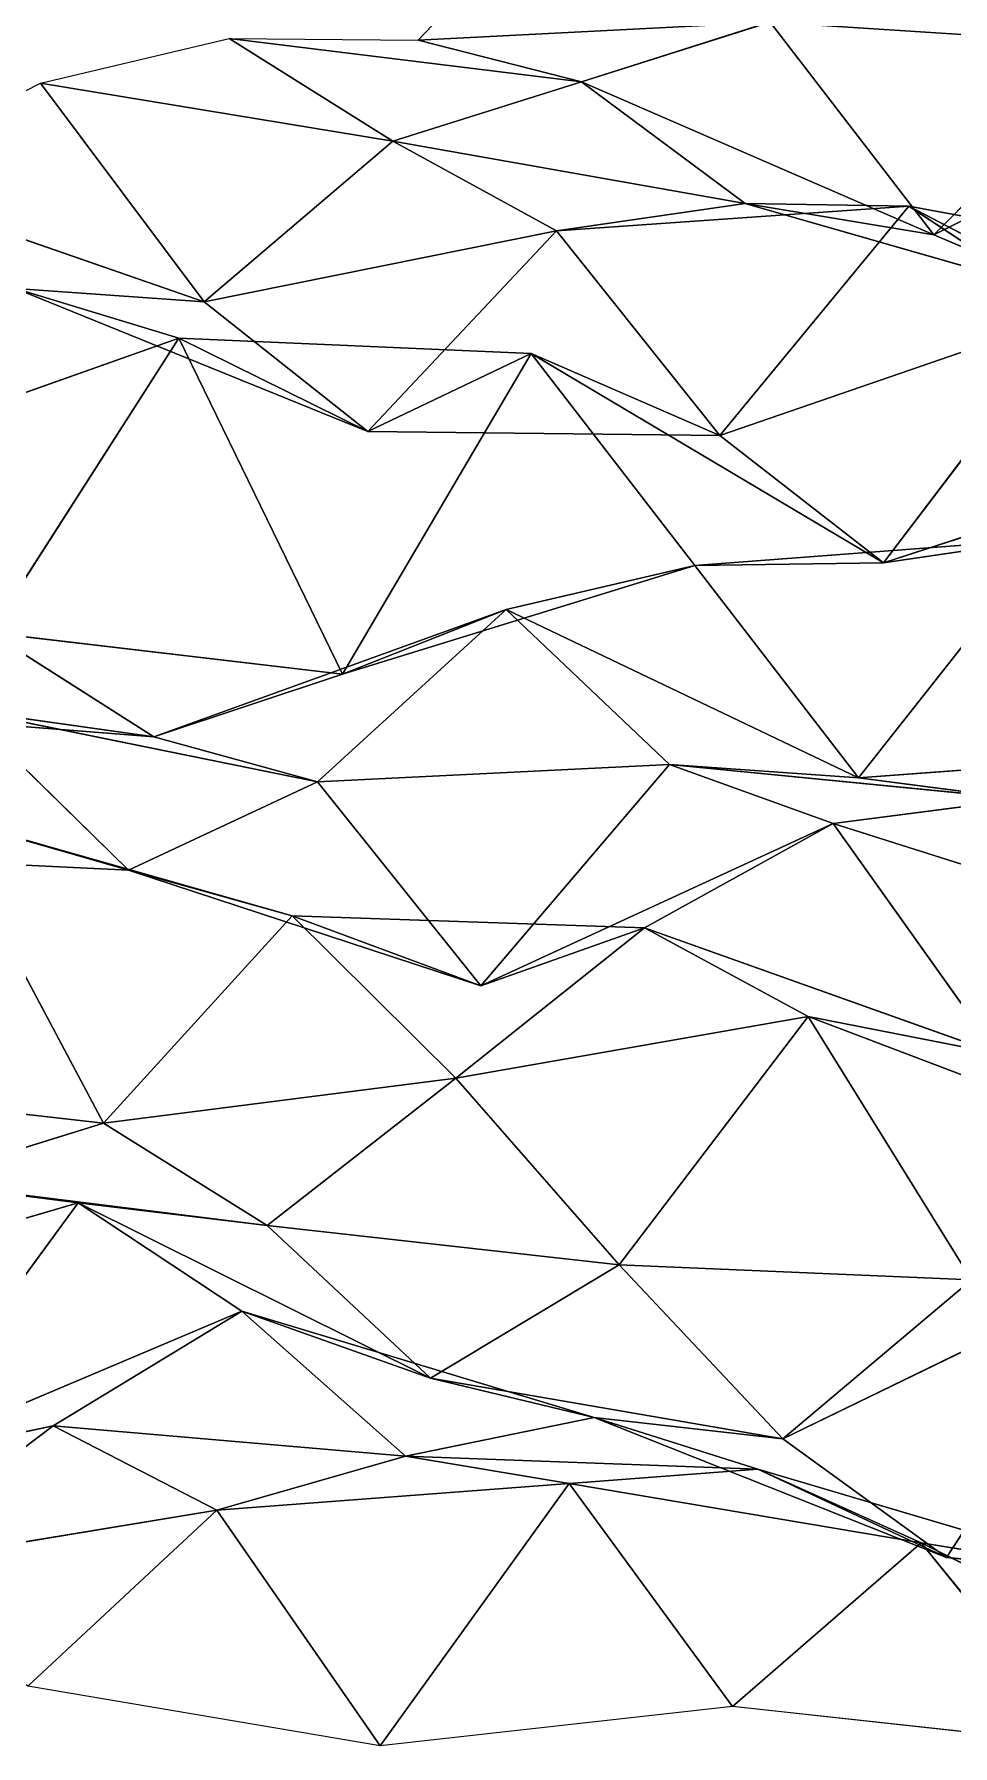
# Model space of a CAD drawing. Header units: metres. Extents: x -3703 to 431, y -1555 to 134.
# Drawn here: x -3502.1 to -3436.8, y -1547 to -1425.4 of the extents above; entities that cross this region are included whole.
import ezdxf

# ---------------------------------------------------------------- set-up
doc = ezdxf.new("R2010")
doc.units = ezdxf.units.M

msp = doc.modelspace()

# ---------------------------------------------------------------- linework, layer by layer
for p, q in [((-3474.8499, -1425.8373, -7260.7534), (-3461.4336, -1411.7997, -7236.3965)), ((-3449.806, -1424.5448, -7273.8735), (-3474.8499, -1425.8373, -7260.7534)), ((-3474.8499, -1425.8373, -7260.7534), (-3449.806, -1424.5448, -7273.8735)), ((-3449.806, -1424.5448, -7273.8735), (-3463.2224, -1428.7964, -7300.4185)), ((-3463.2224, -1428.7964, -7300.4185), (-3449.806, -1424.5448, -7273.8735)), ((-3449.806, -1424.5448, -7273.8735), (-3438.1785, -1439.6652, -7310.8193)), ((-3438.1785, -1439.6652, -7310.8193), (-3449.806, -1424.5448, -7273.8735)), ((-3501.6829, -1428.8934, -7315.0605), (-3488.2664, -1425.7279, -7288.2734)), ((-3463.2224, -1428.7964, -7300.4185), (-3488.2664, -1425.7279, -7288.2734)), ((-3488.2664, -1425.7279, -7288.2734), (-3474.8499, -1425.8373, -7260.7534)), ((-3488.2664, -1425.7279, -7288.2734), (-3476.639, -1433.0221, -7326.9688)), ((-3476.639, -1433.0221, -7326.9688), (-3488.2664, -1425.7279, -7288.2734)), ((-3488.2664, -1425.7279, -7288.2734), (-3463.2224, -1428.7964, -7300.4185)), ((-3474.8499, -1425.8373, -7260.7534), (-3463.2224, -1428.7964, -7300.4185)), ((-3463.2224, -1428.7964, -7300.4185), (-3474.8499, -1425.8373, -7260.7534)), ((-3424.762, -1426.1781, -7286.34), (-3438.1785, -1439.6652, -7310.8193)), ((-3438.1785, -1439.6652, -7310.8193), (-3424.762, -1426.1781, -7286.34)), ((-3413.1345, -1427.0862, -7326.4634), (-3438.1785, -1439.6652, -7310.8193)), ((-3438.1785, -1439.6652, -7310.8193), (-3413.1345, -1427.0862, -7326.4634)), ((-3463.2224, -1428.7964, -7300.4185), (-3476.639, -1433.0221, -7326.9688)), ((-3476.639, -1433.0221, -7326.9688), (-3463.2224, -1428.7964, -7300.4185)), ((-3438.1785, -1439.6652, -7310.8193), (-3463.2224, -1428.7964, -7300.4185)), ((-3463.2224, -1428.7964, -7300.4185), (-3451.595, -1437.4337, -7338.8135)), ((-3451.595, -1437.4337, -7338.8135), (-3463.2224, -1428.7964, -7300.4185)), ((-3463.2224, -1428.7964, -7300.4185), (-3438.1785, -1439.6652, -7310.8193)), ((-3515.099, -1435.7372, -7341.026), (-3501.6829, -1428.8934, -7315.0605)), ((-3476.639, -1433.0221, -7326.9688), (-3501.6829, -1428.8934, -7315.0605)), ((-3501.6829, -1428.8934, -7315.0605), (-3490.0552, -1444.4219, -7351.915)), ((-3490.0552, -1444.4219, -7351.915), (-3501.6829, -1428.8934, -7315.0605)), ((-3501.6829, -1428.8934, -7315.0605), (-3476.639, -1433.0221, -7326.9688)), ((-3476.639, -1433.0221, -7326.9688), (-3490.0552, -1444.4219, -7351.915)), ((-3490.0552, -1444.4219, -7351.915), (-3476.639, -1433.0221, -7326.9688)), ((-3451.595, -1437.4337, -7338.8135), (-3476.639, -1433.0221, -7326.9688)), ((-3476.639, -1433.0221, -7326.9688), (-3465.0112, -1439.3788, -7365.874)), ((-3465.0112, -1439.3788, -7365.874), (-3476.639, -1433.0221, -7326.9688)), ((-3476.639, -1433.0221, -7326.9688), (-3451.595, -1437.4337, -7338.8135)), ((-3490.0552, -1444.4219, -7351.915), (-3515.099, -1435.7372, -7341.026)), ((-3515.099, -1435.7372, -7341.026), (-3490.0552, -1444.4219, -7351.915)), ((-3451.595, -1437.4337, -7338.8135), (-3465.0112, -1439.3788, -7365.874)), ((-3465.0112, -1439.3788, -7365.874), (-3451.595, -1437.4337, -7338.8135)), ((-3439.9673, -1437.6282, -7379.0967), (-3465.0112, -1439.3788, -7365.874)), ((-3465.0112, -1439.3788, -7365.874), (-3439.9673, -1437.6282, -7379.0967)), ((-3439.9673, -1437.6282, -7379.0967), (-3453.3838, -1453.9277, -7402.9478)), ((-3453.3838, -1453.9277, -7402.9478), (-3439.9673, -1437.6282, -7379.0967)), ((-3438.1785, -1439.6652, -7310.8193), (-3451.595, -1437.4337, -7338.8135)), ((-3426.551, -1444.627, -7350.036), (-3451.595, -1437.4337, -7338.8135)), ((-3451.595, -1437.4337, -7338.8135), (-3438.1785, -1439.6652, -7310.8193)), ((-3451.595, -1437.4337, -7338.8135), (-3439.9673, -1437.6282, -7379.0967)), ((-3439.9673, -1437.6282, -7379.0967), (-3451.595, -1437.4337, -7338.8135)), ((-3451.595, -1437.4337, -7338.8135), (-3426.551, -1444.627, -7350.036)), ((-3426.551, -1444.627, -7350.036), (-3439.9673, -1437.6282, -7379.0967)), ((-3414.9233, -1442.2554, -7390.893), (-3439.9673, -1437.6282, -7379.0967)), ((-3439.9673, -1437.6282, -7379.0967), (-3426.551, -1444.627, -7350.036)), ((-3439.9673, -1437.6282, -7379.0967), (-3428.3398, -1445.2947, -7417.7095)), ((-3428.3398, -1445.2947, -7417.7095), (-3439.9673, -1437.6282, -7379.0967)), ((-3439.9673, -1437.6282, -7379.0967), (-3414.9233, -1442.2554, -7390.893)), ((-3465.0112, -1439.3788, -7365.874), (-3490.0552, -1444.4219, -7351.915)), ((-3490.0552, -1444.4219, -7351.915), (-3465.0112, -1439.3788, -7365.874)), ((-3465.0112, -1439.3788, -7365.874), (-3478.4277, -1453.632, -7390.1826)), ((-3478.4277, -1453.632, -7390.1826), (-3465.0112, -1439.3788, -7365.874)), ((-3465.0112, -1439.3788, -7365.874), (-3453.3838, -1453.9277, -7402.9478)), ((-3453.3838, -1453.9277, -7402.9478), (-3465.0112, -1439.3788, -7365.874)), ((-3438.1785, -1439.6652, -7310.8193), (-3426.551, -1444.627, -7350.036)), ((-3426.551, -1444.627, -7350.036), (-3438.1785, -1439.6652, -7310.8193)), ((-3490.0552, -1444.4219, -7351.915), (-3503.4717, -1443.4861, -7379.62)), ((-3478.4277, -1453.632, -7390.1826), (-3503.4717, -1443.4861, -7379.62)), ((-3503.4717, -1443.4861, -7379.62), (-3490.0552, -1444.4219, -7351.915)), ((-3503.4717, -1443.4861, -7379.62), (-3491.844, -1447.0203, -7419.1562)), ((-3491.844, -1447.0203, -7419.1562), (-3503.4717, -1443.4861, -7379.62)), ((-3503.4717, -1443.4861, -7379.62), (-3478.4277, -1453.632, -7390.1826)), ((-3490.0552, -1444.4219, -7351.915), (-3478.4277, -1453.632, -7390.1826)), ((-3478.4277, -1453.632, -7390.1826), (-3490.0552, -1444.4219, -7351.915)), ((-3428.3398, -1445.2947, -7417.7095), (-3453.3838, -1453.9277, -7402.9478)), ((-3453.3838, -1453.9277, -7402.9478), (-3428.3398, -1445.2947, -7417.7095)), ((-3428.3398, -1445.2947, -7417.7095), (-3441.756, -1462.974, -7441.2515)), ((-3441.756, -1462.974, -7441.2515), (-3428.3398, -1445.2947, -7417.7095)), ((-3491.844, -1447.0203, -7419.1562), (-3516.888, -1455.8722, -7404.3457)), ((-3516.888, -1455.8722, -7404.3457), (-3491.844, -1447.0203, -7419.1562)), ((-3491.844, -1447.0203, -7419.1562), (-3505.2605, -1467.9337, -7441.9756)), ((-3505.2605, -1467.9337, -7441.9756), (-3491.844, -1447.0203, -7419.1562)), ((-3478.4277, -1453.632, -7390.1826), (-3491.844, -1447.0203, -7419.1562)), ((-3466.8, -1448.1063, -7431.7446), (-3491.844, -1447.0203, -7419.1562)), ((-3491.844, -1447.0203, -7419.1562), (-3478.4277, -1453.632, -7390.1826)), ((-3491.844, -1447.0203, -7419.1562), (-3480.2166, -1470.8806, -7454.1475)), ((-3480.2166, -1470.8806, -7454.1475), (-3491.844, -1447.0203, -7419.1562)), ((-3491.844, -1447.0203, -7419.1562), (-3466.8, -1448.1063, -7431.7446)), ((-3466.8, -1448.1063, -7431.7446), (-3480.2166, -1470.8806, -7454.1475)), ((-3480.2166, -1470.8806, -7454.1475), (-3466.8, -1448.1063, -7431.7446)), ((-3478.4277, -1453.632, -7390.1826), (-3466.8, -1448.1063, -7431.7446)), ((-3466.8, -1448.1063, -7431.7446), (-3478.4277, -1453.632, -7390.1826)), ((-3453.3838, -1453.9277, -7402.9478), (-3466.8, -1448.1063, -7431.7446)), ((-3441.756, -1462.974, -7441.2515), (-3466.8, -1448.1063, -7431.7446)), ((-3466.8, -1448.1063, -7431.7446), (-3453.3838, -1453.9277, -7402.9478)), ((-3466.8, -1448.1063, -7431.7446), (-3455.1726, -1463.1691, -7468.703)), ((-3455.1726, -1463.1691, -7468.703), (-3466.8, -1448.1063, -7431.7446)), ((-3466.8, -1448.1063, -7431.7446), (-3441.756, -1462.974, -7441.2515)), ((-3453.3838, -1453.9277, -7402.9478), (-3478.4277, -1453.632, -7390.1826)), ((-3478.4277, -1453.632, -7390.1826), (-3453.3838, -1453.9277, -7402.9478)), ((-3453.3838, -1453.9277, -7402.9478), (-3441.756, -1462.974, -7441.2515)), ((-3441.756, -1462.974, -7441.2515), (-3453.3838, -1453.9277, -7402.9478)), ((-3416.7122, -1454.833, -7455.903), (-3441.756, -1462.974, -7441.2515)), ((-3441.756, -1462.974, -7441.2515), (-3416.7122, -1454.833, -7455.903)), ((-3430.1287, -1461.2551, -7481.9624), (-3455.1726, -1463.1691, -7468.703)), ((-3455.1726, -1463.1691, -7468.703), (-3430.1287, -1461.2551, -7481.9624)), ((-3430.1287, -1461.2551, -7481.9624), (-3443.5452, -1478.2482, -7505.6577)), ((-3443.5452, -1478.2482, -7505.6577), (-3430.1287, -1461.2551, -7481.9624)), ((-3441.756, -1462.974, -7441.2515), (-3430.1287, -1461.2551, -7481.9624)), ((-3430.1287, -1461.2551, -7481.9624), (-3441.756, -1462.974, -7441.2515)), ((-3455.1726, -1463.1691, -7468.703), (-3480.2166, -1470.8806, -7454.1475)), ((-3480.2166, -1470.8806, -7454.1475), (-3455.1726, -1463.1691, -7468.703)), ((-3455.1726, -1463.1691, -7468.703), (-3468.589, -1466.2985, -7495.4985)), ((-3468.589, -1466.2985, -7495.4985), (-3455.1726, -1463.1691, -7468.703)), ((-3441.756, -1462.974, -7441.2515), (-3455.1726, -1463.1691, -7468.703)), ((-3455.1726, -1463.1691, -7468.703), (-3441.756, -1462.974, -7441.2515)), ((-3455.1726, -1463.1691, -7468.703), (-3443.5452, -1478.2482, -7505.6577)), ((-3443.5452, -1478.2482, -7505.6577), (-3455.1726, -1463.1691, -7468.703)), ((-3468.589, -1466.2985, -7495.4985), (-3493.633, -1475.3245, -7480.6494)), ((-3493.633, -1475.3245, -7480.6494), (-3468.589, -1466.2985, -7495.4985)), ((-3468.589, -1466.2985, -7495.4985), (-3482.0054, -1478.5328, -7520.259)), ((-3482.0054, -1478.5328, -7520.259), (-3468.589, -1466.2985, -7495.4985)), ((-3480.2166, -1470.8806, -7454.1475), (-3468.589, -1466.2985, -7495.4985)), ((-3468.589, -1466.2985, -7495.4985), (-3480.2166, -1470.8806, -7454.1475)), ((-3443.5452, -1478.2482, -7505.6577), (-3468.589, -1466.2985, -7495.4985)), ((-3468.589, -1466.2985, -7495.4985), (-3456.9614, -1477.3015, -7533.365)), ((-3456.9614, -1477.3015, -7533.365), (-3468.589, -1466.2985, -7495.4985)), ((-3468.589, -1466.2985, -7495.4985), (-3443.5452, -1478.2482, -7505.6577)), ((-3480.2166, -1470.8806, -7454.1475), (-3505.2605, -1467.9337, -7441.9756)), ((-3505.2605, -1467.9337, -7441.9756), (-3493.633, -1475.3245, -7480.6494)), ((-3493.633, -1475.3245, -7480.6494), (-3505.2605, -1467.9337, -7441.9756)), ((-3505.2605, -1467.9337, -7441.9756), (-3480.2166, -1470.8806, -7454.1475)), ((-3480.2166, -1470.8806, -7454.1475), (-3493.633, -1475.3245, -7480.6494)), ((-3493.633, -1475.3245, -7480.6494), (-3480.2166, -1470.8806, -7454.1475)), ((-3493.633, -1475.3245, -7480.6494), (-3518.677, -1473.3696, -7468.2554)), ((-3518.677, -1473.3696, -7468.2554), (-3493.633, -1475.3245, -7480.6494)), ((-3493.633, -1475.3245, -7480.6494), (-3507.0493, -1473.4482, -7508.5645)), ((-3482.0054, -1478.5328, -7520.259), (-3507.0493, -1473.4482, -7508.5645)), ((-3507.0493, -1473.4482, -7508.5645), (-3493.633, -1475.3245, -7480.6494)), ((-3507.0493, -1473.4482, -7508.5645), (-3495.4219, -1484.8029, -7546.352)), ((-3495.4219, -1484.8029, -7546.352), (-3507.0493, -1473.4482, -7508.5645)), ((-3507.0493, -1473.4482, -7508.5645), (-3482.0054, -1478.5328, -7520.259)), ((-3493.633, -1475.3245, -7480.6494), (-3482.0054, -1478.5328, -7520.259)), ((-3482.0054, -1478.5328, -7520.259), (-3493.633, -1475.3245, -7480.6494)), ((-3456.9614, -1477.3015, -7533.365), (-3482.0054, -1478.5328, -7520.259)), ((-3482.0054, -1478.5328, -7520.259), (-3456.9614, -1477.3015, -7533.365)), ((-3456.9614, -1477.3015, -7533.365), (-3470.378, -1493.028, -7557.344)), ((-3470.378, -1493.028, -7557.344), (-3456.9614, -1477.3015, -7533.365)), ((-3443.5452, -1478.2482, -7505.6577), (-3456.9614, -1477.3015, -7533.365)), ((-3431.9175, -1479.7538, -7545.6484), (-3456.9614, -1477.3015, -7533.365)), ((-3456.9614, -1477.3015, -7533.365), (-3443.5452, -1478.2482, -7505.6577)), ((-3456.9614, -1477.3015, -7533.365), (-3445.334, -1481.4939, -7572.7544)), ((-3445.334, -1481.4939, -7572.7544), (-3456.9614, -1477.3015, -7533.365)), ((-3456.9614, -1477.3015, -7533.365), (-3431.9175, -1479.7538, -7545.6484)), ((-3418.5012, -1476.3724, -7518.9087), (-3443.5452, -1478.2482, -7505.6577)), ((-3443.5452, -1478.2482, -7505.6577), (-3418.5012, -1476.3724, -7518.9087)), ((-3482.0054, -1478.5328, -7520.259), (-3495.4219, -1484.8029, -7546.352)), ((-3495.4219, -1484.8029, -7546.352), (-3482.0054, -1478.5328, -7520.259)), ((-3482.0054, -1478.5328, -7520.259), (-3470.378, -1493.028, -7557.344)), ((-3470.378, -1493.028, -7557.344), (-3482.0054, -1478.5328, -7520.259)), ((-3443.5452, -1478.2482, -7505.6577), (-3431.9175, -1479.7538, -7545.6484)), ((-3431.9175, -1479.7538, -7545.6484), (-3443.5452, -1478.2482, -7505.6577)), ((-3431.9175, -1479.7538, -7545.6484), (-3445.334, -1481.4939, -7572.7544)), ((-3445.334, -1481.4939, -7572.7544), (-3431.9175, -1479.7538, -7545.6484)), ((-3495.4219, -1484.8029, -7546.352), (-3508.8381, -1480.9478, -7574.7095)), ((-3483.7942, -1488.0457, -7585.9536), (-3508.8381, -1480.9478, -7574.7095)), ((-3508.8381, -1480.9478, -7574.7095), (-3495.4219, -1484.8029, -7546.352)), ((-3508.8381, -1480.9478, -7574.7095), (-3497.2107, -1502.7919, -7610.152)), ((-3497.2107, -1502.7919, -7610.152), (-3508.8381, -1480.9478, -7574.7095)), ((-3508.8381, -1480.9478, -7574.7095), (-3483.7942, -1488.0457, -7585.9536)), ((-3445.334, -1481.4939, -7572.7544), (-3470.378, -1493.028, -7557.344)), ((-3470.378, -1493.028, -7557.344), (-3445.334, -1481.4939, -7572.7544)), ((-3445.334, -1481.4939, -7572.7544), (-3458.7502, -1488.8964, -7598.5947)), ((-3458.7502, -1488.8964, -7598.5947), (-3445.334, -1481.4939, -7572.7544)), ((-3420.2898, -1489.4221, -7583.813), (-3445.334, -1481.4939, -7572.7544)), ((-3445.334, -1481.4939, -7572.7544), (-3433.7063, -1497.8341, -7609.4272)), ((-3433.7063, -1497.8341, -7609.4272), (-3445.334, -1481.4939, -7572.7544)), ((-3445.334, -1481.4939, -7572.7544), (-3420.2898, -1489.4221, -7583.813)), ((-3495.4219, -1484.8029, -7546.352), (-3520.4658, -1483.5894, -7533.7925)), ((-3520.4658, -1483.5894, -7533.7925), (-3495.4219, -1484.8029, -7546.352)), ((-3470.378, -1493.028, -7557.344), (-3495.4219, -1484.8029, -7546.352)), ((-3495.4219, -1484.8029, -7546.352), (-3483.7942, -1488.0457, -7585.9536)), ((-3483.7942, -1488.0457, -7585.9536), (-3495.4219, -1484.8029, -7546.352)), ((-3495.4219, -1484.8029, -7546.352), (-3470.378, -1493.028, -7557.344)), ((-3483.7942, -1488.0457, -7585.9536), (-3497.2107, -1502.7919, -7610.152)), ((-3497.2107, -1502.7919, -7610.152), (-3483.7942, -1488.0457, -7585.9536)), ((-3470.378, -1493.028, -7557.344), (-3483.7942, -1488.0457, -7585.9536)), ((-3458.7502, -1488.8964, -7598.5947), (-3483.7942, -1488.0457, -7585.9536)), ((-3483.7942, -1488.0457, -7585.9536), (-3470.378, -1493.028, -7557.344)), ((-3483.7942, -1488.0457, -7585.9536), (-3472.1667, -1499.5918, -7623.698)), ((-3472.1667, -1499.5918, -7623.698), (-3483.7942, -1488.0457, -7585.9536)), ((-3483.7942, -1488.0457, -7585.9536), (-3458.7502, -1488.8964, -7598.5947)), ((-3458.7502, -1488.8964, -7598.5947), (-3472.1667, -1499.5918, -7623.698)), ((-3472.1667, -1499.5918, -7623.698), (-3458.7502, -1488.8964, -7598.5947)), ((-3470.378, -1493.028, -7557.344), (-3458.7502, -1488.8964, -7598.5947)), ((-3458.7502, -1488.8964, -7598.5947), (-3470.378, -1493.028, -7557.344)), ((-3433.7063, -1497.8341, -7609.4272), (-3458.7502, -1488.8964, -7598.5947)), ((-3458.7502, -1488.8964, -7598.5947), (-3447.1228, -1495.2025, -7637.511)), ((-3447.1228, -1495.2025, -7637.511), (-3458.7502, -1488.8964, -7598.5947)), ((-3458.7502, -1488.8964, -7598.5947), (-3433.7063, -1497.8341, -7609.4272)), ((-3447.1228, -1495.2025, -7637.511), (-3472.1667, -1499.5918, -7623.698)), ((-3472.1667, -1499.5918, -7623.698), (-3447.1228, -1495.2025, -7637.511)), ((-3447.1228, -1495.2025, -7637.511), (-3460.5393, -1512.8441, -7661.0615)), ((-3460.5393, -1512.8441, -7661.0615), (-3447.1228, -1495.2025, -7637.511)), ((-3433.7063, -1497.8341, -7609.4272), (-3447.1228, -1495.2025, -7637.511)), ((-3422.0786, -1504.7048, -7648.218), (-3447.1228, -1495.2025, -7637.511)), ((-3447.1228, -1495.2025, -7637.511), (-3433.7063, -1497.8341, -7609.4272)), ((-3447.1228, -1495.2025, -7637.511), (-3435.495, -1513.9236, -7673.6514)), ((-3435.495, -1513.9236, -7673.6514), (-3447.1228, -1495.2025, -7637.511)), ((-3447.1228, -1495.2025, -7637.511), (-3422.0786, -1504.7048, -7648.218)), ((-3497.2107, -1502.7919, -7610.152), (-3522.2546, -1499.9454, -7597.957)), ((-3522.2546, -1499.9454, -7597.957), (-3497.2107, -1502.7919, -7610.152)), ((-3472.1667, -1499.5918, -7623.698), (-3497.2107, -1502.7919, -7610.152)), ((-3497.2107, -1502.7919, -7610.152), (-3472.1667, -1499.5918, -7623.698)), ((-3472.1667, -1499.5918, -7623.698), (-3485.5833, -1510.0643, -7648.852)), ((-3485.5833, -1510.0643, -7648.852), (-3472.1667, -1499.5918, -7623.698)), ((-3472.1667, -1499.5918, -7623.698), (-3460.5393, -1512.8441, -7661.0615)), ((-3460.5393, -1512.8441, -7661.0615), (-3472.1667, -1499.5918, -7623.698)), ((-3497.2107, -1502.7919, -7610.152), (-3510.6272, -1506.9354, -7636.7207)), ((-3510.6272, -1506.9354, -7636.7207), (-3497.2107, -1502.7919, -7610.152)), ((-3497.2107, -1502.7919, -7610.152), (-3485.5833, -1510.0643, -7648.852)), ((-3485.5833, -1510.0643, -7648.852), (-3497.2107, -1502.7919, -7610.152)), ((-3485.5833, -1510.0643, -7648.852), (-3510.6272, -1506.9354, -7636.7207)), ((-3510.6272, -1506.9354, -7636.7207), (-3498.9995, -1508.4535, -7676.708)), ((-3498.9995, -1508.4535, -7676.708), (-3510.6272, -1506.9354, -7636.7207)), ((-3510.6272, -1506.9354, -7636.7207), (-3485.5833, -1510.0643, -7648.852)), ((-3498.9995, -1508.4535, -7676.708), (-3524.0435, -1515.7461, -7662.246)), ((-3524.0435, -1515.7461, -7662.246), (-3498.9995, -1508.4535, -7676.708)), ((-3498.9995, -1508.4535, -7676.708), (-3512.416, -1526.7273, -7700.117)), ((-3512.416, -1526.7273, -7700.117), (-3498.9995, -1508.4535, -7676.708)), ((-3485.5833, -1510.0643, -7648.852), (-3498.9995, -1508.4535, -7676.708)), ((-3473.9553, -1520.8982, -7686.7563), (-3498.9995, -1508.4535, -7676.708)), ((-3498.9995, -1508.4535, -7676.708), (-3485.5833, -1510.0643, -7648.852)), ((-3498.9995, -1508.4535, -7676.708), (-3487.3718, -1516.1328, -7715.3174)), ((-3487.3718, -1516.1328, -7715.3174), (-3498.9995, -1508.4535, -7676.708)), ((-3498.9995, -1508.4535, -7676.708), (-3473.9553, -1520.8982, -7686.7563)), ((-3460.5393, -1512.8441, -7661.0615), (-3485.5833, -1510.0643, -7648.852)), ((-3485.5833, -1510.0643, -7648.852), (-3473.9553, -1520.8982, -7686.7563)), ((-3473.9553, -1520.8982, -7686.7563), (-3485.5833, -1510.0643, -7648.852)), ((-3485.5833, -1510.0643, -7648.852), (-3460.5393, -1512.8441, -7661.0615)), ((-3460.5393, -1512.8441, -7661.0615), (-3473.9553, -1520.8982, -7686.7563)), ((-3473.9553, -1520.8982, -7686.7563), (-3460.5393, -1512.8441, -7661.0615)), ((-3435.495, -1513.9236, -7673.6514), (-3460.5393, -1512.8441, -7661.0615)), ((-3460.5393, -1512.8441, -7661.0615), (-3448.9114, -1525.2109, -7698.6235)), ((-3448.9114, -1525.2109, -7698.6235), (-3460.5393, -1512.8441, -7661.0615)), ((-3460.5393, -1512.8441, -7661.0615), (-3435.495, -1513.9236, -7673.6514)), ((-3423.8674, -1513.0479, -7714.1743), (-3448.9114, -1525.2109, -7698.6235)), ((-3448.9114, -1525.2109, -7698.6235), (-3423.8674, -1513.0479, -7714.1743)), ((-3435.495, -1513.9236, -7673.6514), (-3448.9114, -1525.2109, -7698.6235)), ((-3448.9114, -1525.2109, -7698.6235), (-3435.495, -1513.9236, -7673.6514)), ((-3423.8674, -1513.0479, -7714.1743), (-3437.284, -1533.6477, -7737.0635)), ((-3437.284, -1533.6477, -7737.0635), (-3423.8674, -1513.0479, -7714.1743)), ((-3487.3718, -1516.1328, -7715.3174), (-3512.416, -1526.7273, -7700.117)), ((-3512.416, -1526.7273, -7700.117), (-3487.3718, -1516.1328, -7715.3174)), ((-3487.3718, -1516.1328, -7715.3174), (-3500.7883, -1524.2876, -7740.9893)), ((-3500.7883, -1524.2876, -7740.9893), (-3487.3718, -1516.1328, -7715.3174)), ((-3473.9553, -1520.8982, -7686.7563), (-3487.3718, -1516.1328, -7715.3174)), ((-3462.328, -1523.6975, -7726.457), (-3487.3718, -1516.1328, -7715.3174)), ((-3487.3718, -1516.1328, -7715.3174), (-3473.9553, -1520.8982, -7686.7563)), ((-3487.3718, -1516.1328, -7715.3174), (-3475.7441, -1526.4459, -7753.338)), ((-3475.7441, -1526.4459, -7753.338), (-3487.3718, -1516.1328, -7715.3174)), ((-3487.3718, -1516.1328, -7715.3174), (-3462.328, -1523.6975, -7726.457)), ((-3448.9114, -1525.2109, -7698.6235), (-3473.9553, -1520.8982, -7686.7563)), ((-3473.9553, -1520.8982, -7686.7563), (-3462.328, -1523.6975, -7726.457)), ((-3462.328, -1523.6975, -7726.457), (-3473.9553, -1520.8982, -7686.7563)), ((-3473.9553, -1520.8982, -7686.7563), (-3448.9114, -1525.2109, -7698.6235)), ((-3462.328, -1523.6975, -7726.457), (-3475.7441, -1526.4459, -7753.338)), ((-3475.7441, -1526.4459, -7753.338), (-3462.328, -1523.6975, -7726.457)), ((-3448.9114, -1525.2109, -7698.6235), (-3462.328, -1523.6975, -7726.457)), ((-3437.284, -1533.6477, -7737.0635), (-3462.328, -1523.6975, -7726.457)), ((-3462.328, -1523.6975, -7726.457), (-3448.9114, -1525.2109, -7698.6235)), ((-3462.328, -1523.6975, -7726.457), (-3450.7002, -1527.3701, -7765.9624)), ((-3450.7002, -1527.3701, -7765.9624), (-3462.328, -1523.6975, -7726.457)), ((-3462.328, -1523.6975, -7726.457), (-3437.284, -1533.6477, -7737.0635)), ((-3500.7883, -1524.2876, -7740.9893), (-3525.8323, -1529.678, -7726.9526)), ((-3525.8323, -1529.678, -7726.9526), (-3500.7883, -1524.2876, -7740.9893)), ((-3500.7883, -1524.2876, -7740.9893), (-3514.2048, -1534.4109, -7766.221)), ((-3514.2048, -1534.4109, -7766.221), (-3500.7883, -1524.2876, -7740.9893)), ((-3512.416, -1526.7273, -7700.117), (-3500.7883, -1524.2876, -7740.9893)), ((-3500.7883, -1524.2876, -7740.9893), (-3512.416, -1526.7273, -7700.117)), ((-3475.7441, -1526.4459, -7753.338), (-3500.7883, -1524.2876, -7740.9893)), ((-3500.7883, -1524.2876, -7740.9893), (-3489.1606, -1530.2905, -7779.9736)), ((-3489.1606, -1530.2905, -7779.9736), (-3500.7883, -1524.2876, -7740.9893)), ((-3500.7883, -1524.2876, -7740.9893), (-3475.7441, -1526.4459, -7753.338)), ((-3448.9114, -1525.2109, -7698.6235), (-3437.284, -1533.6477, -7737.0635)), ((-3437.284, -1533.6477, -7737.0635), (-3448.9114, -1525.2109, -7698.6235)), ((-3475.7441, -1526.4459, -7753.338), (-3489.1606, -1530.2905, -7779.9736)), ((-3489.1606, -1530.2905, -7779.9736), (-3475.7441, -1526.4459, -7753.338)), ((-3450.7002, -1527.3701, -7765.9624), (-3475.7441, -1526.4459, -7753.338)), ((-3475.7441, -1526.4459, -7753.338), (-3464.1167, -1528.38, -7793.232)), ((-3464.1167, -1528.38, -7793.232), (-3475.7441, -1526.4459, -7753.338)), ((-3475.7441, -1526.4459, -7753.338), (-3450.7002, -1527.3701, -7765.9624)), ((-3450.7002, -1527.3701, -7765.9624), (-3464.1167, -1528.38, -7793.232)), ((-3464.1167, -1528.38, -7793.232), (-3450.7002, -1527.3701, -7765.9624)), ((-3437.284, -1533.6477, -7737.0635), (-3450.7002, -1527.3701, -7765.9624)), ((-3425.6562, -1534.7719, -7777.1387), (-3450.7002, -1527.3701, -7765.9624)), ((-3450.7002, -1527.3701, -7765.9624), (-3437.284, -1533.6477, -7737.0635)), ((-3450.7002, -1527.3701, -7765.9624), (-3439.0728, -1532.5969, -7805.12)), ((-3439.0728, -1532.5969, -7805.12), (-3450.7002, -1527.3701, -7765.9624)), ((-3450.7002, -1527.3701, -7765.9624), (-3425.6562, -1534.7719, -7777.1387)), ((-3464.1167, -1528.38, -7793.232), (-3489.1606, -1530.2905, -7779.9736)), ((-3489.1606, -1530.2905, -7779.9736), (-3464.1167, -1528.38, -7793.232)), ((-3464.1167, -1528.38, -7793.232), (-3477.5332, -1547.0206, -7816.5596)), ((-3477.5332, -1547.0206, -7816.5596), (-3464.1167, -1528.38, -7793.232)), ((-3439.0728, -1532.5969, -7805.12), (-3464.1167, -1528.38, -7793.232)), ((-3464.1167, -1528.38, -7793.232), (-3452.4893, -1544.2214, -7830.0166)), ((-3452.4893, -1544.2214, -7830.0166), (-3464.1167, -1528.38, -7793.232)), ((-3464.1167, -1528.38, -7793.232), (-3439.0728, -1532.5969, -7805.12)), ((-3489.1606, -1530.2905, -7779.9736), (-3514.2048, -1534.4109, -7766.221)), ((-3514.2048, -1534.4109, -7766.221), (-3489.1606, -1530.2905, -7779.9736)), ((-3489.1606, -1530.2905, -7779.9736), (-3502.5771, -1542.7932, -7804.674)), ((-3502.5771, -1542.7932, -7804.674), (-3489.1606, -1530.2905, -7779.9736)), ((-3489.1606, -1530.2905, -7779.9736), (-3477.5332, -1547.0206, -7816.5596)), ((-3477.5332, -1547.0206, -7816.5596), (-3489.1606, -1530.2905, -7779.9736)), ((-3439.0728, -1532.5969, -7805.12), (-3452.4893, -1544.2214, -7830.0166)), ((-3452.4893, -1544.2214, -7830.0166), (-3439.0728, -1532.5969, -7805.12)), ((-3425.6562, -1534.7719, -7777.1387), (-3439.0728, -1532.5969, -7805.12)), ((-3414.0288, -1545.1042, -7815.155), (-3439.0728, -1532.5969, -7805.12)), ((-3439.0728, -1532.5969, -7805.12), (-3425.6562, -1534.7719, -7777.1387)), ((-3439.0728, -1532.5969, -7805.12), (-3427.4453, -1546.9745, -7842.2324)), ((-3427.4453, -1546.9745, -7842.2324), (-3439.0728, -1532.5969, -7805.12)), ((-3439.0728, -1532.5969, -7805.12), (-3414.0288, -1545.1042, -7815.155)), ((-3412.24, -1535.7306, -7749.4287), (-3437.284, -1533.6477, -7737.0635)), ((-3437.284, -1533.6477, -7737.0635), (-3425.6562, -1534.7719, -7777.1387)), ((-3425.6562, -1534.7719, -7777.1387), (-3437.284, -1533.6477, -7737.0635)), ((-3437.284, -1533.6477, -7737.0635), (-3412.24, -1535.7306, -7749.4287)), ((-3477.5332, -1547.0206, -7816.5596), (-3502.5771, -1542.7932, -7804.674)), ((-3452.4893, -1544.2214, -7830.0166), (-3477.5332, -1547.0206, -7816.5596)), ((-3427.4453, -1546.9745, -7842.2324), (-3452.4893, -1544.2214, -7830.0166))]:
    msp.add_line(p, q)
for points in [[(-3461.4336, -1411.7997, -7236.3965), (-3449.806, -1424.5448, -7273.8735), (-3474.8499, -1425.8373, -7260.7534), (-3474.8499, -1425.8372, -7260.7534)], [(-3436.3896, -1423.0812, -7246.705), (-3424.762, -1426.1781, -7286.34), (-3449.806, -1424.5448, -7273.8735), (-3449.806, -1424.5447, -7273.8735)], [(-3463.2224, -1428.7964, -7300.4185), (-3474.8499, -1425.8373, -7260.7534), (-3449.806, -1424.5448, -7273.8735), (-3449.806, -1424.5447, -7273.8735)], [(-3449.806, -1424.5448, -7273.8735), (-3438.1785, -1439.6652, -7310.8193), (-3463.2224, -1428.7964, -7300.4185), (-3463.2224, -1428.7963, -7300.4185)], [(-3438.1785, -1439.6652, -7310.8193), (-3449.806, -1424.5448, -7273.8735), (-3424.762, -1426.1781, -7286.34), (-3424.762, -1426.178, -7286.34)], [(-3488.2664, -1425.7279, -7288.2734), (-3476.639, -1433.0221, -7326.9688), (-3501.6829, -1428.8934, -7315.0605), (-3501.6829, -1428.8933, -7315.0605)], [(-3474.8499, -1425.8373, -7260.7534), (-3463.2224, -1428.7964, -7300.4185), (-3488.2664, -1425.7279, -7288.2734), (-3488.2664, -1425.7278, -7288.2734)], [(-3476.639, -1433.0221, -7326.9688), (-3488.2664, -1425.7279, -7288.2734), (-3463.2224, -1428.7964, -7300.4185), (-3463.2224, -1428.7963, -7300.4185)], [(-3424.762, -1426.1781, -7286.34), (-3413.1345, -1427.0862, -7326.4634), (-3438.1785, -1439.6652, -7310.8193), (-3438.1785, -1439.665, -7310.8193)], [(-3426.551, -1444.627, -7350.036), (-3438.1785, -1439.6652, -7310.8193), (-3413.1345, -1427.0862, -7326.4634), (-3413.1345, -1427.086, -7326.4634)], [(-3463.2224, -1428.7964, -7300.4185), (-3451.595, -1437.4337, -7338.8135), (-3476.639, -1433.0221, -7326.9688), (-3476.639, -1433.022, -7326.9688)], [(-3451.595, -1437.4337, -7338.8135), (-3463.2224, -1428.7964, -7300.4185), (-3438.1785, -1439.6652, -7310.8193), (-3438.1785, -1439.665, -7310.8193)], [(-3501.6829, -1428.8934, -7315.0605), (-3490.0552, -1444.4219, -7351.915), (-3515.099, -1435.7372, -7341.026), (-3515.099, -1435.737, -7341.026)], [(-3490.0552, -1444.4219, -7351.915), (-3501.6829, -1428.8934, -7315.0605), (-3476.639, -1433.0221, -7326.9688), (-3476.639, -1433.022, -7326.9688)], [(-3476.639, -1433.0221, -7326.9688), (-3465.0112, -1439.3788, -7365.874), (-3490.0552, -1444.4219, -7351.915), (-3490.0552, -1444.4218, -7351.915)], [(-3465.0112, -1439.3788, -7365.874), (-3476.639, -1433.0221, -7326.9688), (-3451.595, -1437.4337, -7338.8135), (-3451.595, -1437.4336, -7338.8135)], [(-3503.4717, -1443.4861, -7379.62), (-3515.099, -1435.7372, -7341.026), (-3490.0552, -1444.4219, -7351.915), (-3490.0552, -1444.4218, -7351.915)], [(-3451.595, -1437.4337, -7338.8135), (-3439.9673, -1437.6282, -7379.0967), (-3465.0112, -1439.3788, -7365.874), (-3465.0112, -1439.3787, -7365.874)], [(-3453.3838, -1453.9277, -7402.9478), (-3465.0112, -1439.3788, -7365.874), (-3439.9673, -1437.6282, -7379.0967), (-3439.9673, -1437.628, -7379.0967)], [(-3439.9673, -1437.6282, -7379.0967), (-3428.3398, -1445.2947, -7417.7095), (-3453.3838, -1453.9277, -7402.9478), (-3453.3838, -1453.9276, -7402.9478)], [(-3438.1785, -1439.6652, -7310.8193), (-3426.551, -1444.627, -7350.036), (-3451.595, -1437.4337, -7338.8135), (-3451.595, -1437.4336, -7338.8135)], [(-3439.9673, -1437.6282, -7379.0967), (-3451.595, -1437.4337, -7338.8135), (-3426.551, -1444.627, -7350.036), (-3426.551, -1444.6268, -7350.036)], [(-3426.551, -1444.627, -7350.036), (-3414.9233, -1442.2554, -7390.893), (-3439.9673, -1437.6282, -7379.0967), (-3439.9673, -1437.628, -7379.0967)], [(-3428.3398, -1445.2947, -7417.7095), (-3439.9673, -1437.6282, -7379.0967), (-3414.9233, -1442.2554, -7390.893), (-3414.9233, -1442.2552, -7390.893)], [(-3478.4277, -1453.632, -7390.1826), (-3490.0552, -1444.4219, -7351.915), (-3465.0112, -1439.3788, -7365.874), (-3465.0112, -1439.3787, -7365.874)], [(-3465.0112, -1439.3788, -7365.874), (-3453.3838, -1453.9277, -7402.9478), (-3478.4277, -1453.632, -7390.1826), (-3478.4277, -1453.6318, -7390.1826)], [(-3503.4717, -1443.4861, -7379.62), (-3491.844, -1447.0203, -7419.1562), (-3516.888, -1455.8722, -7404.3457), (-3516.888, -1455.8721, -7404.3457)], [(-3490.0552, -1444.4219, -7351.915), (-3478.4277, -1453.632, -7390.1826), (-3503.4717, -1443.4861, -7379.62), (-3503.4717, -1443.486, -7379.62)], [(-3491.844, -1447.0203, -7419.1562), (-3503.4717, -1443.4861, -7379.62), (-3478.4277, -1453.632, -7390.1826), (-3478.4277, -1453.6318, -7390.1826)], [(-3441.756, -1462.974, -7441.2515), (-3453.3838, -1453.9277, -7402.9478), (-3428.3398, -1445.2947, -7417.7095), (-3428.3398, -1445.2946, -7417.7095)], [(-3428.3398, -1445.2947, -7417.7095), (-3416.7122, -1454.833, -7455.903), (-3441.756, -1462.974, -7441.2515), (-3441.756, -1462.9739, -7441.2515)], [(-3505.2605, -1467.9337, -7441.9756), (-3516.888, -1455.8722, -7404.3457), (-3491.844, -1447.0203, -7419.1562), (-3491.844, -1447.0201, -7419.1562)], [(-3491.844, -1447.0203, -7419.1562), (-3480.2166, -1470.8806, -7454.1475), (-3505.2605, -1467.9337, -7441.9756), (-3505.2605, -1467.9336, -7441.9756)], [(-3478.4277, -1453.632, -7390.1826), (-3466.8, -1448.1063, -7431.7446), (-3491.844, -1447.0203, -7419.1562), (-3491.844, -1447.0201, -7419.1562)], [(-3480.2166, -1470.8806, -7454.1475), (-3491.844, -1447.0203, -7419.1562), (-3466.8, -1448.1063, -7431.7446), (-3466.8, -1448.1062, -7431.7446)], [(-3466.8, -1448.1063, -7431.7446), (-3455.1726, -1463.1691, -7468.703), (-3480.2166, -1470.8806, -7454.1475), (-3480.2166, -1470.8805, -7454.1475)], [(-3466.8, -1448.1063, -7431.7446), (-3478.4277, -1453.632, -7390.1826), (-3453.3838, -1453.9277, -7402.9478), (-3453.3838, -1453.9276, -7402.9478)], [(-3453.3838, -1453.9277, -7402.9478), (-3441.756, -1462.974, -7441.2515), (-3466.8, -1448.1063, -7431.7446), (-3466.8, -1448.1062, -7431.7446)], [(-3455.1726, -1463.1691, -7468.703), (-3466.8, -1448.1063, -7431.7446), (-3441.756, -1462.974, -7441.2515), (-3441.756, -1462.9739, -7441.2515)], [(-3430.1287, -1461.2551, -7481.9624), (-3441.756, -1462.974, -7441.2515), (-3416.7122, -1454.833, -7455.903), (-3416.7122, -1454.8329, -7455.903)], [(-3443.5452, -1478.2482, -7505.6577), (-3455.1726, -1463.1691, -7468.703), (-3430.1287, -1461.2551, -7481.9624), (-3430.1287, -1461.255, -7481.9624)], [(-3441.756, -1462.974, -7441.2515), (-3430.1287, -1461.2551, -7481.9624), (-3455.1726, -1463.1691, -7468.703), (-3455.1726, -1463.169, -7468.703)], [(-3430.1287, -1461.2551, -7481.9624), (-3418.5012, -1476.3724, -7518.9087), (-3443.5452, -1478.2482, -7505.6577), (-3443.5452, -1478.248, -7505.6577)], [(-3468.589, -1466.2985, -7495.4985), (-3480.2166, -1470.8806, -7454.1475), (-3455.1726, -1463.1691, -7468.703), (-3455.1726, -1463.169, -7468.703)], [(-3455.1726, -1463.1691, -7468.703), (-3443.5452, -1478.2482, -7505.6577), (-3468.589, -1466.2985, -7495.4985), (-3468.589, -1466.2983, -7495.4985)], [(-3482.0054, -1478.5328, -7520.259), (-3493.633, -1475.3245, -7480.6494), (-3468.589, -1466.2985, -7495.4985), (-3468.589, -1466.2983, -7495.4985)], [(-3480.2166, -1470.8806, -7454.1475), (-3468.589, -1466.2985, -7495.4985), (-3493.633, -1475.3245, -7480.6494), (-3493.633, -1475.3243, -7480.6494)], [(-3468.589, -1466.2985, -7495.4985), (-3456.9614, -1477.3015, -7533.365), (-3482.0054, -1478.5328, -7520.259), (-3482.0054, -1478.5327, -7520.259)], [(-3456.9614, -1477.3015, -7533.365), (-3468.589, -1466.2985, -7495.4985), (-3443.5452, -1478.2482, -7505.6577), (-3443.5452, -1478.248, -7505.6577)], [(-3505.2605, -1467.9337, -7441.9756), (-3493.633, -1475.3245, -7480.6494), (-3518.677, -1473.3696, -7468.2554), (-3518.677, -1473.3695, -7468.2554)], [(-3493.633, -1475.3245, -7480.6494), (-3505.2605, -1467.9337, -7441.9756), (-3480.2166, -1470.8806, -7454.1475), (-3480.2166, -1470.8805, -7454.1475)], [(-3507.0493, -1473.4482, -7508.5645), (-3495.4219, -1484.8029, -7546.352), (-3520.4658, -1483.5894, -7533.7925), (-3520.4658, -1483.5892, -7533.7925)], [(-3507.0493, -1473.4482, -7508.5645), (-3518.677, -1473.3696, -7468.2554), (-3493.633, -1475.3245, -7480.6494), (-3493.633, -1475.3243, -7480.6494)], [(-3493.633, -1475.3245, -7480.6494), (-3482.0054, -1478.5328, -7520.259), (-3507.0493, -1473.4482, -7508.5645), (-3507.0493, -1473.4481, -7508.5645)], [(-3495.4219, -1484.8029, -7546.352), (-3507.0493, -1473.4482, -7508.5645), (-3482.0054, -1478.5328, -7520.259), (-3482.0054, -1478.5327, -7520.259)], [(-3470.378, -1493.028, -7557.344), (-3482.0054, -1478.5328, -7520.259), (-3456.9614, -1477.3015, -7533.365), (-3456.9614, -1477.3014, -7533.365)], [(-3456.9614, -1477.3015, -7533.365), (-3445.334, -1481.4939, -7572.7544), (-3470.378, -1493.028, -7557.344), (-3470.378, -1493.0278, -7557.344)], [(-3443.5452, -1478.2482, -7505.6577), (-3431.9175, -1479.7538, -7545.6484), (-3456.9614, -1477.3015, -7533.365), (-3456.9614, -1477.3014, -7533.365)], [(-3445.334, -1481.4939, -7572.7544), (-3456.9614, -1477.3015, -7533.365), (-3431.9175, -1479.7538, -7545.6484), (-3431.9175, -1479.7537, -7545.6484)], [(-3431.9175, -1479.7538, -7545.6484), (-3443.5452, -1478.2482, -7505.6577), (-3418.5012, -1476.3724, -7518.9087), (-3418.5012, -1476.3723, -7518.9087)], [(-3482.0054, -1478.5328, -7520.259), (-3470.378, -1493.028, -7557.344), (-3495.4219, -1484.8029, -7546.352), (-3495.4219, -1484.8027, -7546.352)], [(-3431.9175, -1479.7538, -7545.6484), (-3420.2898, -1489.4221, -7583.813), (-3445.334, -1481.4939, -7572.7544), (-3445.334, -1481.4938, -7572.7544)], [(-3508.8381, -1480.9478, -7574.7095), (-3497.2107, -1502.7919, -7610.152), (-3522.2546, -1499.9454, -7597.957), (-3522.2546, -1499.9453, -7597.957)], [(-3508.8381, -1480.9478, -7574.7095), (-3520.4658, -1483.5894, -7533.7925), (-3495.4219, -1484.8029, -7546.352), (-3495.4219, -1484.8027, -7546.352)], [(-3495.4219, -1484.8029, -7546.352), (-3483.7942, -1488.0457, -7585.9536), (-3508.8381, -1480.9478, -7574.7095), (-3508.8381, -1480.9476, -7574.7095)], [(-3497.2107, -1502.7919, -7610.152), (-3508.8381, -1480.9478, -7574.7095), (-3483.7942, -1488.0457, -7585.9536), (-3483.7942, -1488.0455, -7585.9536)], [(-3458.7502, -1488.8964, -7598.5947), (-3470.378, -1493.028, -7557.344), (-3445.334, -1481.4939, -7572.7544), (-3445.334, -1481.4938, -7572.7544)], [(-3445.334, -1481.4939, -7572.7544), (-3433.7063, -1497.8341, -7609.4272), (-3458.7502, -1488.8964, -7598.5947), (-3458.7502, -1488.8962, -7598.5947)], [(-3433.7063, -1497.8341, -7609.4272), (-3445.334, -1481.4939, -7572.7544), (-3420.2898, -1489.4221, -7583.813), (-3420.2898, -1489.422, -7583.813)], [(-3483.7942, -1488.0457, -7585.9536), (-3495.4219, -1484.8029, -7546.352), (-3470.378, -1493.028, -7557.344), (-3470.378, -1493.0278, -7557.344)], [(-3483.7942, -1488.0457, -7585.9536), (-3472.1667, -1499.5918, -7623.698), (-3497.2107, -1502.7919, -7610.152), (-3497.2107, -1502.7917, -7610.152)], [(-3470.378, -1493.028, -7557.344), (-3458.7502, -1488.8964, -7598.5947), (-3483.7942, -1488.0457, -7585.9536), (-3483.7942, -1488.0455, -7585.9536)], [(-3472.1667, -1499.5918, -7623.698), (-3483.7942, -1488.0457, -7585.9536), (-3458.7502, -1488.8964, -7598.5947), (-3458.7502, -1488.8962, -7598.5947)], [(-3458.7502, -1488.8964, -7598.5947), (-3447.1228, -1495.2025, -7637.511), (-3472.1667, -1499.5918, -7623.698), (-3472.1667, -1499.5917, -7623.698)], [(-3447.1228, -1495.2025, -7637.511), (-3458.7502, -1488.8964, -7598.5947), (-3433.7063, -1497.8341, -7609.4272), (-3433.7063, -1497.834, -7609.4272)], [(-3460.5393, -1512.8441, -7661.0615), (-3472.1667, -1499.5918, -7623.698), (-3447.1228, -1495.2025, -7637.511), (-3447.1228, -1495.2024, -7637.511)], [(-3447.1228, -1495.2025, -7637.511), (-3435.495, -1513.9236, -7673.6514), (-3460.5393, -1512.8441, -7661.0615), (-3460.5393, -1512.844, -7661.0615)], [(-3433.7063, -1497.8341, -7609.4272), (-3422.0786, -1504.7048, -7648.218), (-3447.1228, -1495.2025, -7637.511), (-3447.1228, -1495.2024, -7637.511)], [(-3435.495, -1513.9236, -7673.6514), (-3447.1228, -1495.2025, -7637.511), (-3422.0786, -1504.7048, -7648.218), (-3422.0786, -1504.7047, -7648.218)], [(-3510.6272, -1506.9354, -7636.7207), (-3522.2546, -1499.9454, -7597.957), (-3497.2107, -1502.7919, -7610.152), (-3497.2107, -1502.7917, -7610.152)], [(-3485.5833, -1510.0643, -7648.852), (-3497.2107, -1502.7919, -7610.152), (-3472.1667, -1499.5918, -7623.698), (-3472.1667, -1499.5917, -7623.698)], [(-3472.1667, -1499.5918, -7623.698), (-3460.5393, -1512.8441, -7661.0615), (-3485.5833, -1510.0643, -7648.852), (-3485.5833, -1510.0642, -7648.852)], [(-3497.2107, -1502.7919, -7610.152), (-3485.5833, -1510.0643, -7648.852), (-3510.6272, -1506.9354, -7636.7207), (-3510.6272, -1506.9353, -7636.7207)], [(-3510.6272, -1506.9354, -7636.7207), (-3498.9995, -1508.4535, -7676.708), (-3524.0435, -1515.7461, -7662.246), (-3524.0435, -1515.746, -7662.246)], [(-3498.9995, -1508.4535, -7676.708), (-3510.6272, -1506.9354, -7636.7207), (-3485.5833, -1510.0643, -7648.852), (-3485.5833, -1510.0642, -7648.852)], [(-3512.416, -1526.7273, -7700.117), (-3524.0435, -1515.7461, -7662.246), (-3498.9995, -1508.4535, -7676.708), (-3498.9995, -1508.4534, -7676.708)], [(-3498.9995, -1508.4535, -7676.708), (-3487.3718, -1516.1328, -7715.3174), (-3512.416, -1526.7273, -7700.117), (-3512.416, -1526.7272, -7700.117)], [(-3485.5833, -1510.0643, -7648.852), (-3473.9553, -1520.8982, -7686.7563), (-3498.9995, -1508.4535, -7676.708), (-3498.9995, -1508.4534, -7676.708)], [(-3487.3718, -1516.1328, -7715.3174), (-3498.9995, -1508.4535, -7676.708), (-3473.9553, -1520.8982, -7686.7563), (-3473.9553, -1520.8981, -7686.7563)], [(-3473.9553, -1520.8982, -7686.7563), (-3485.5833, -1510.0643, -7648.852), (-3460.5393, -1512.8441, -7661.0615), (-3460.5393, -1512.844, -7661.0615)], [(-3460.5393, -1512.8441, -7661.0615), (-3448.9114, -1525.2109, -7698.6235), (-3473.9553, -1520.8982, -7686.7563), (-3473.9553, -1520.8981, -7686.7563)], [(-3448.9114, -1525.2109, -7698.6235), (-3460.5393, -1512.8441, -7661.0615), (-3435.495, -1513.9236, -7673.6514), (-3435.495, -1513.9235, -7673.6514)], [(-3437.284, -1533.6477, -7737.0635), (-3448.9114, -1525.2109, -7698.6235), (-3423.8674, -1513.0479, -7714.1743), (-3423.8674, -1513.0477, -7714.1743)], [(-3435.495, -1513.9236, -7673.6514), (-3423.8674, -1513.0479, -7714.1743), (-3448.9114, -1525.2109, -7698.6235), (-3448.9114, -1525.2108, -7698.6235)], [(-3423.8674, -1513.0479, -7714.1743), (-3412.24, -1535.7306, -7749.4287), (-3437.284, -1533.6477, -7737.0635), (-3437.284, -1533.6476, -7737.0635)], [(-3500.7883, -1524.2876, -7740.9893), (-3512.416, -1526.7273, -7700.117), (-3487.3718, -1516.1328, -7715.3174), (-3487.3718, -1516.1327, -7715.3174)], [(-3487.3718, -1516.1328, -7715.3174), (-3475.7441, -1526.4459, -7753.338), (-3500.7883, -1524.2876, -7740.9893), (-3500.7883, -1524.2875, -7740.9893)], [(-3473.9553, -1520.8982, -7686.7563), (-3462.328, -1523.6975, -7726.457), (-3487.3718, -1516.1328, -7715.3174), (-3487.3718, -1516.1327, -7715.3174)], [(-3475.7441, -1526.4459, -7753.338), (-3487.3718, -1516.1328, -7715.3174), (-3462.328, -1523.6975, -7726.457), (-3462.328, -1523.6974, -7726.457)], [(-3462.328, -1523.6975, -7726.457), (-3473.9553, -1520.8982, -7686.7563), (-3448.9114, -1525.2109, -7698.6235), (-3448.9114, -1525.2108, -7698.6235)], [(-3462.328, -1523.6975, -7726.457), (-3450.7002, -1527.3701, -7765.9624), (-3475.7441, -1526.4459, -7753.338), (-3475.7441, -1526.4458, -7753.338)], [(-3448.9114, -1525.2109, -7698.6235), (-3437.284, -1533.6477, -7737.0635), (-3462.328, -1523.6975, -7726.457), (-3462.328, -1523.6974, -7726.457)], [(-3450.7002, -1527.3701, -7765.9624), (-3462.328, -1523.6975, -7726.457), (-3437.284, -1533.6477, -7737.0635), (-3437.284, -1533.6476, -7737.0635)], [(-3514.2048, -1534.4109, -7766.221), (-3525.8323, -1529.678, -7726.9526), (-3500.7883, -1524.2876, -7740.9893), (-3500.7883, -1524.2875, -7740.9893)], [(-3512.416, -1526.7273, -7700.117), (-3500.7883, -1524.2876, -7740.9893), (-3525.8323, -1529.678, -7726.9526), (-3525.8323, -1529.6779, -7726.9526)], [(-3500.7883, -1524.2876, -7740.9893), (-3489.1606, -1530.2905, -7779.9736), (-3514.2048, -1534.4109, -7766.221), (-3514.2048, -1534.4108, -7766.221)], [(-3489.1606, -1530.2905, -7779.9736), (-3500.7883, -1524.2876, -7740.9893), (-3475.7441, -1526.4459, -7753.338), (-3475.7441, -1526.4458, -7753.338)], [(-3475.7441, -1526.4459, -7753.338), (-3464.1167, -1528.38, -7793.232), (-3489.1606, -1530.2905, -7779.9736), (-3489.1606, -1530.2904, -7779.9736)], [(-3464.1167, -1528.38, -7793.232), (-3475.7441, -1526.4459, -7753.338), (-3450.7002, -1527.3701, -7765.9624), (-3450.7002, -1527.37, -7765.9624)], [(-3450.7002, -1527.3701, -7765.9624), (-3439.0728, -1532.5969, -7805.12), (-3464.1167, -1528.38, -7793.232), (-3464.1167, -1528.3799, -7793.232)], [(-3437.284, -1533.6477, -7737.0635), (-3425.6562, -1534.7719, -7777.1387), (-3450.7002, -1527.3701, -7765.9624), (-3450.7002, -1527.37, -7765.9624)], [(-3439.0728, -1532.5969, -7805.12), (-3450.7002, -1527.3701, -7765.9624), (-3425.6562, -1534.7719, -7777.1387), (-3425.6562, -1534.7717, -7777.1387)], [(-3477.5332, -1547.0206, -7816.5596), (-3489.1606, -1530.2905, -7779.9736), (-3464.1167, -1528.38, -7793.232), (-3464.1167, -1528.3799, -7793.232)], [(-3464.1167, -1528.38, -7793.232), (-3452.4893, -1544.2214, -7830.0166), (-3477.5332, -1547.0206, -7816.5596), (-3477.5332, -1547.0205, -7816.5596)], [(-3452.4893, -1544.2214, -7830.0166), (-3464.1167, -1528.38, -7793.232), (-3439.0728, -1532.5969, -7805.12), (-3439.0728, -1532.5968, -7805.12)], [(-3502.5771, -1542.7932, -7804.674), (-3514.2048, -1534.4109, -7766.221), (-3489.1606, -1530.2905, -7779.9736), (-3489.1606, -1530.2904, -7779.9736)], [(-3489.1606, -1530.2905, -7779.9736), (-3477.5332, -1547.0206, -7816.5596), (-3502.5771, -1542.7932, -7804.674), (-3502.5771, -1542.7931, -7804.674)], [(-3439.0728, -1532.5969, -7805.12), (-3427.4453, -1546.9745, -7842.2324), (-3452.4893, -1544.2214, -7830.0166), (-3452.4893, -1544.2213, -7830.0166)], [(-3425.6562, -1534.7719, -7777.1387), (-3414.0288, -1545.1042, -7815.155), (-3439.0728, -1532.5969, -7805.12), (-3439.0728, -1532.5968, -7805.12)], [(-3427.4453, -1546.9745, -7842.2324), (-3439.0728, -1532.5969, -7805.12), (-3414.0288, -1545.1042, -7815.155), (-3414.0288, -1545.1041, -7815.155)], [(-3425.6562, -1534.7719, -7777.1387), (-3437.284, -1533.6477, -7737.0635), (-3412.24, -1535.7306, -7749.4287), (-3412.24, -1535.7305, -7749.4287)]]:
    msp.add_3dface(points)

doc.saveas('drawing.dxf')
